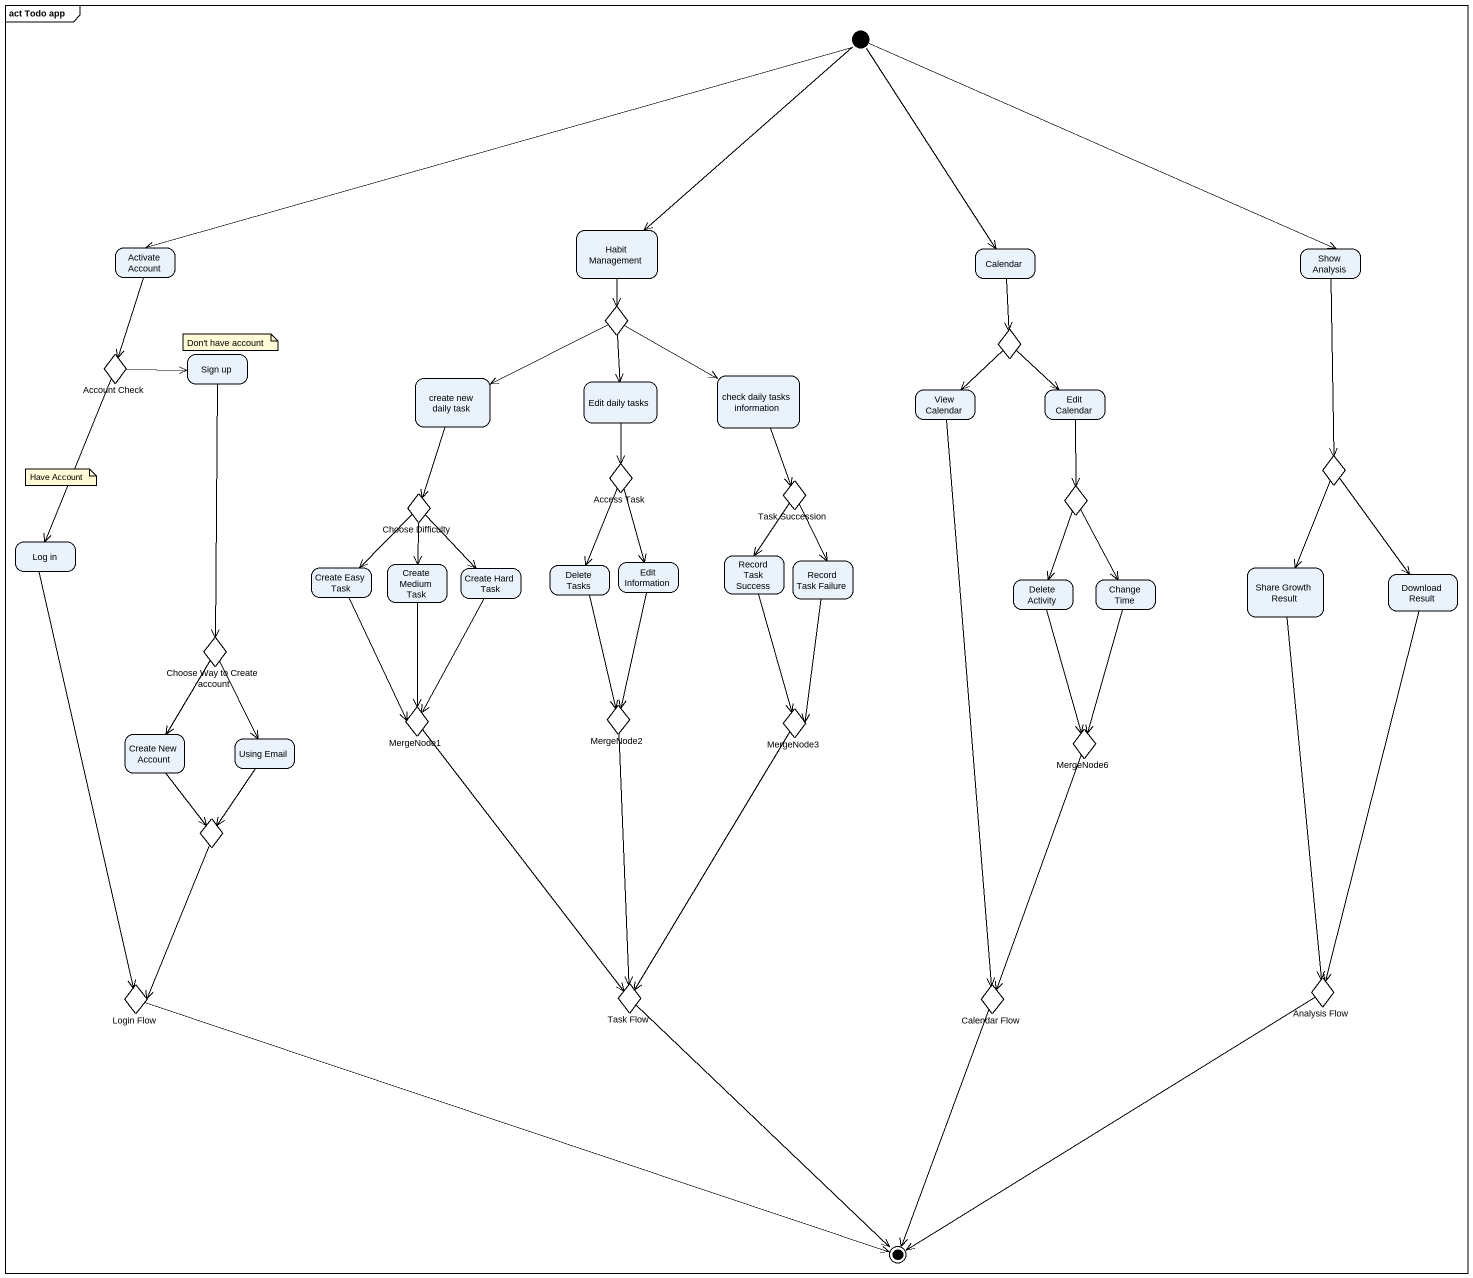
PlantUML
@startuml
mainframe act Todo app
hide empty description
state "Activate Account" as Activate_Account
state "Habit Management" as Habit_Management
state Calendar
state "Show Analysis" as Show_Analysis
state choice1 <<choice>>
state choice2 <<choice>>
state "Account Check" as Account_Check <<choice>>
state "Sign up" as Sign_up
state "check daily tasks information" as check_daily_tasks
state "create new daily task" as create_new_daily_task
state "Edit daily tasks" as Edit_daily_tasks
state "View Calendar" as View_Calendar
state "Edit Calendar" as Edit_Calendar
state "Choose Difficulty" as Choose_Difficulty <<choice>>
state "Access Task" as Access_Task <<choice>>
state "Task Succession" as Task_Succession <<choice>>
state choice3 <<choice>>
state choice4 <<choice>>
state "Log in" as Log_in
state "Create Easy Task" as Create_Easy_Task
state "Create Medium Task" as Create_Medium_Task
state "Create Hard Task" as Create_Hard_Task
state "Delete Tasks" as Delete_Tasks
state "Edit Information" as Edit_Information
state "Record Task Success" as Record_Task_Success
state "Record Task Failure" as Record_Task_Failure
state "Share Growth Result" as Share_Growth_Result
state "Delete Activity" as Delete_Activity
state "Change Time" as Change_Time
state "Download Result" as Download_Result
state "Choose Way to Create account" as Choose_Way_to_Create_account <<choice>>
state MergeNode1 <<choice>>
state MergeNode2 <<choice>>
state MergeNode3 <<choice>>
state "Create New Account" as Create_New_Account
state "Using Email" as Using_Email
state MergeNode6 <<choice>>
state choice5 <<choice>>
state "Login Flow" as Login_Flow <<choice>>
state "Task Flow" as Task_Flow <<choice>>
state "Calendar Flow" as Calendar_Flow <<choice>>
state "Analysis Flow" as Analysis_Flow <<choice>>
[*] -left-> Activate_Account
[*] --> Habit_Management
[*] --> Calendar
[*] -right-> Show_Analysis
Activate_Account --> Account_Check
Habit_Management --> choice1
Calendar --> choice2
Show_Analysis --> choice4
choice1 -right-> check_daily_tasks
choice1 -left-> create_new_daily_task
choice1 --> Edit_daily_tasks
choice2 --> View_Calendar
choice2 --> Edit_Calendar
Account_Check -right-> Sign_up
Account_Check --> Log_in
Sign_up --> Choose_Way_to_Create_account
check_daily_tasks --> Task_Succession
create_new_daily_task --> Choose_Difficulty
Edit_daily_tasks --> Access_Task
View_Calendar --> Calendar_Flow
Edit_Calendar --> choice3
Choose_Difficulty --> Create_Easy_Task
Choose_Difficulty --> Create_Medium_Task
Choose_Difficulty --> Create_Hard_Task
Access_Task --> Delete_Tasks
Access_Task --> Edit_Information
Task_Succession --> Record_Task_Success
Task_Succession --> Record_Task_Failure
choice3 --> Delete_Activity
choice3 --> Change_Time
choice4 --> Share_Growth_Result
choice4 --> Download_Result
Log_in --> Login_Flow
Create_Easy_Task --> MergeNode1
Create_Medium_Task --> MergeNode1
Create_Hard_Task --> MergeNode1
Delete_Tasks --> MergeNode2
Edit_Information --> MergeNode2
Record_Task_Success --> MergeNode3
Record_Task_Failure --> MergeNode3
Share_Growth_Result --> Analysis_Flow
Delete_Activity --> MergeNode6
Change_Time --> MergeNode6
Download_Result --> Analysis_Flow
Choose_Way_to_Create_account --> Create_New_Account
Choose_Way_to_Create_account --> Using_Email
MergeNode1 --> Task_Flow
MergeNode2 --> Task_Flow
MergeNode3 --> Task_Flow
Create_New_Account --> choice5
Using_Email --> choice5
MergeNode6 --> Calendar_Flow
choice5 --> Login_Flow
Login_Flow -right-> [*]
Task_Flow --> [*]
Calendar_Flow --> [*]
Analysis_Flow --> [*]
note as N1
  Don't have account
end note
note as N2
  Have Account
end note
@enduml
